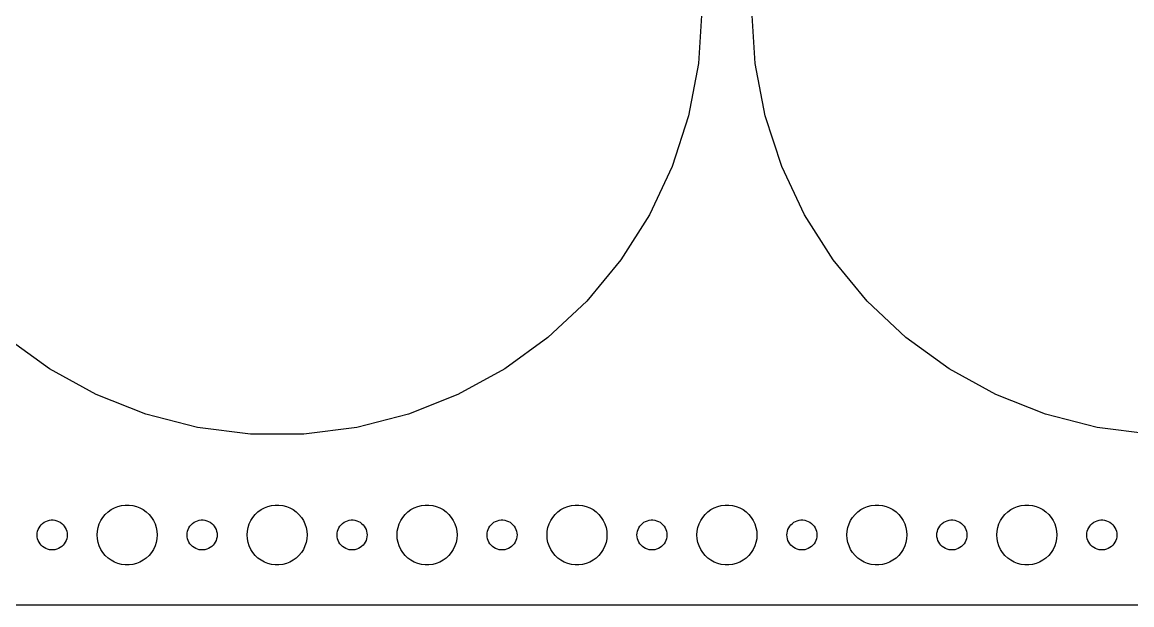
# Model space of a CAD drawing. Header units: metres. Extents: x -232 to 232, y -59 to 59.
# Drawn here: x -115.5 to -4.5, y -59.5 to -1.2 of the extents above; entities that cross this region are included whole.
import ezdxf

# ---------------------------------------------------------------- set-up
doc = ezdxf.new("R2010")
doc.units = ezdxf.units.M

msp = doc.modelspace()

# ---------------------------------------------------------------- linework, layer by layer
for p, q in [((-47.5, 0), (-47.8351, -5.32666)), ((-42.1649, -5.32666), (-42.5, 0)), ((-47.8351, -5.32666), (-48.8352, -10.5693)), ((-41.1648, -10.5693), (-42.1649, -5.32666)), ((-48.8352, -10.5693), (-50.4845, -15.6453)), ((-39.5155, -15.6453), (-41.1648, -10.5693)), ((-50.4845, -15.6453), (-52.757, -20.4745)), ((-37.243, -20.4745), (-39.5155, -15.6453)), ((-52.757, -20.4745), (-55.6168, -24.9809)), ((-34.3832, -24.9809), (-37.243, -20.4745)), ((-55.6168, -24.9809), (-59.0188, -29.0932)), ((-30.9812, -29.0932), (-34.3832, -24.9809)), ((-59.0188, -29.0932), (-62.9095, -32.7468)), ((-27.0905, -32.7468), (-30.9812, -29.0932)), ((-112.773, -35.8839), (-117.091, -32.7468)), ((-62.9095, -32.7468), (-67.2274, -35.8839)), ((-22.7726, -35.8839), (-27.0905, -32.7468)), ((-108.096, -38.4551), (-112.773, -35.8839)), ((-67.2274, -35.8839), (-71.9044, -38.4551)), ((-18.0956, -38.4551), (-22.7726, -35.8839)), ((-103.133, -40.4199), (-108.096, -38.4551)), ((-71.9044, -38.4551), (-76.8668, -40.4199)), ((-13.1332, -40.4199), (-18.0956, -38.4551)), ((-97.9637, -41.7472), (-103.133, -40.4199)), ((-76.8668, -40.4199), (-82.0363, -41.7472)), ((-7.9637, -41.7472), (-13.1332, -40.4199)), ((-92.6686, -42.4161), (-97.9637, -41.7472)), ((-82.0363, -41.7472), (-87.3314, -42.4161)), ((-2.66859, -42.4161), (-7.9637, -41.7472)), ((-87.3314, -42.4161), (-92.6686, -42.4161)), ((-106.607, -49.967), (-106.277, -49.7855)), ((-106.277, -49.7855), (-105.927, -49.6468)), ((-105.927, -49.6468), (-105.562, -49.5531)), ((-105.562, -49.5531), (-105.188, -49.5059)), ((-105.188, -49.5059), (-104.812, -49.5059)), ((-104.812, -49.5059), (-104.438, -49.5531)), ((-104.438, -49.5531), (-104.073, -49.6468)), ((-104.073, -49.6468), (-103.723, -49.7855)), ((-103.723, -49.7855), (-103.393, -49.967)), ((-91.6075, -49.967), (-91.2773, -49.7855)), ((-91.2773, -49.7855), (-90.927, -49.6468)), ((-90.927, -49.6468), (-90.5621, -49.5531)), ((-90.5621, -49.5531), (-90.1884, -49.5059)), ((-90.1884, -49.5059), (-89.8116, -49.5059)), ((-89.8116, -49.5059), (-89.4379, -49.5531)), ((-89.4379, -49.5531), (-89.073, -49.6468)), ((-89.073, -49.6468), (-88.7227, -49.7855)), ((-88.7227, -49.7855), (-88.3925, -49.967)), ((-76.6075, -49.967), (-76.2773, -49.7855)), ((-76.2773, -49.7855), (-75.927, -49.6468)), ((-75.927, -49.6468), (-75.5621, -49.5531)), ((-75.5621, -49.5531), (-75.1884, -49.5059)), ((-75.1884, -49.5059), (-74.8116, -49.5059)), ((-74.8116, -49.5059), (-74.4379, -49.5531)), ((-74.4379, -49.5531), (-74.073, -49.6468)), ((-74.073, -49.6468), (-73.7227, -49.7855)), ((-73.7227, -49.7855), (-73.3925, -49.967)), ((-61.6075, -49.967), (-61.2773, -49.7855)), ((-61.2773, -49.7855), (-60.927, -49.6468)), ((-60.927, -49.6468), (-60.5621, -49.5531)), ((-60.5621, -49.5531), (-60.1884, -49.5059)), ((-60.1884, -49.5059), (-59.8116, -49.5059)), ((-59.8116, -49.5059), (-59.4379, -49.5531)), ((-59.4379, -49.5531), (-59.0729, -49.6468)), ((-59.0729, -49.6468), (-58.7227, -49.7855)), ((-58.7227, -49.7855), (-58.3925, -49.967)), ((-46.6075, -49.967), (-46.2773, -49.7855)), ((-46.2773, -49.7855), (-45.927, -49.6468)), ((-45.927, -49.6468), (-45.5621, -49.5531)), ((-45.5621, -49.5531), (-45.1884, -49.5059)), ((-45.1884, -49.5059), (-44.8116, -49.5059)), ((-44.8116, -49.5059), (-44.4379, -49.5531)), ((-44.4379, -49.5531), (-44.0729, -49.6468)), ((-44.0729, -49.6468), (-43.7227, -49.7855)), ((-43.7227, -49.7855), (-43.3925, -49.967)), ((-31.6075, -49.967), (-31.2773, -49.7855)), ((-31.2773, -49.7855), (-30.927, -49.6468)), ((-30.927, -49.6468), (-30.5621, -49.5531)), ((-30.5621, -49.5531), (-30.1884, -49.5059)), ((-30.1884, -49.5059), (-29.8116, -49.5059)), ((-29.8116, -49.5059), (-29.4379, -49.5531)), ((-29.4379, -49.5531), (-29.0729, -49.6468)), ((-29.0729, -49.6468), (-28.7227, -49.7855)), ((-28.7227, -49.7855), (-28.3925, -49.967)), ((-16.6075, -49.967), (-16.2773, -49.7855)), ((-16.2773, -49.7855), (-15.927, -49.6468)), ((-15.927, -49.6468), (-15.5621, -49.5531)), ((-15.5621, -49.5531), (-15.1884, -49.5059)), ((-15.1884, -49.5059), (-14.8116, -49.5059)), ((-14.8116, -49.5059), (-14.4379, -49.5531)), ((-14.4379, -49.5531), (-14.0729, -49.6468)), ((-14.0729, -49.6468), (-13.7227, -49.7855)), ((-13.7227, -49.7855), (-13.3925, -49.967)), ((-112.964, -51.0734), (-112.781, -51.0266)), ((-112.781, -51.0266), (-112.594, -51.003)), ((-112.594, -51.003), (-112.406, -51.003)), ((-112.406, -51.003), (-112.219, -51.0266)), ((-112.219, -51.0266), (-112.036, -51.0734)), ((-107.789, -51.3956), (-107.629, -51.0547)), ((-107.629, -51.0547), (-107.427, -50.7366)), ((-107.427, -50.7366), (-107.187, -50.4464)), ((-107.187, -50.4464), (-106.912, -50.1885)), ((-106.912, -50.1885), (-106.607, -49.967)), ((-103.393, -49.967), (-103.088, -50.1885)), ((-103.088, -50.1885), (-102.813, -50.4464)), ((-102.813, -50.4464), (-102.573, -50.7366)), ((-102.573, -50.7366), (-102.371, -51.0547)), ((-102.371, -51.0547), (-102.211, -51.3956)), ((-97.9635, -51.0734), (-97.7811, -51.0266)), ((-97.7811, -51.0266), (-97.5942, -51.003)), ((-97.5942, -51.003), (-97.4058, -51.003)), ((-97.4058, -51.003), (-97.2189, -51.0266)), ((-97.2189, -51.0266), (-97.0365, -51.0734)), ((-92.7893, -51.3956), (-92.6289, -51.0547)), ((-92.6289, -51.0547), (-92.427, -50.7366)), ((-92.427, -50.7366), (-92.1869, -50.4464)), ((-92.1869, -50.4464), (-91.9123, -50.1885)), ((-91.9123, -50.1885), (-91.6075, -49.967)), ((-88.3925, -49.967), (-88.0877, -50.1885)), ((-88.0877, -50.1885), (-87.8131, -50.4464)), ((-87.8131, -50.4464), (-87.573, -50.7366)), ((-87.573, -50.7366), (-87.3711, -51.0547)), ((-87.3711, -51.0547), (-87.2107, -51.3956)), ((-82.9635, -51.0734), (-82.7811, -51.0266)), ((-82.7811, -51.0266), (-82.5942, -51.003)), ((-82.5942, -51.003), (-82.4058, -51.003)), ((-82.4058, -51.003), (-82.2189, -51.0266)), ((-82.2189, -51.0266), (-82.0365, -51.0734)), ((-77.7893, -51.3956), (-77.6289, -51.0547)), ((-77.6289, -51.0547), (-77.427, -50.7366)), ((-77.427, -50.7366), (-77.1869, -50.4464)), ((-77.1869, -50.4464), (-76.9123, -50.1885)), ((-76.9123, -50.1885), (-76.6075, -49.967)), ((-73.3925, -49.967), (-73.0877, -50.1885)), ((-73.0877, -50.1885), (-72.8131, -50.4464)), ((-72.8131, -50.4464), (-72.573, -50.7366)), ((-72.573, -50.7366), (-72.3711, -51.0547)), ((-72.3711, -51.0547), (-72.2107, -51.3956)), ((-67.9635, -51.0734), (-67.7811, -51.0266)), ((-67.7811, -51.0266), (-67.5942, -51.003)), ((-67.5942, -51.003), (-67.4058, -51.003)), ((-67.4058, -51.003), (-67.2189, -51.0266)), ((-67.2189, -51.0266), (-67.0365, -51.0734)), ((-62.7893, -51.3956), (-62.6289, -51.0547)), ((-62.6289, -51.0547), (-62.427, -50.7366)), ((-62.427, -50.7366), (-62.1869, -50.4464)), ((-62.1869, -50.4464), (-61.9123, -50.1885)), ((-61.9123, -50.1885), (-61.6075, -49.967)), ((-58.3925, -49.967), (-58.0877, -50.1885)), ((-58.0877, -50.1885), (-57.8131, -50.4464)), ((-57.8131, -50.4464), (-57.5729, -50.7366)), ((-57.5729, -50.7366), (-57.3711, -51.0547)), ((-57.3711, -51.0547), (-57.2107, -51.3956)), ((-52.9635, -51.0734), (-52.7811, -51.0266)), ((-52.7811, -51.0266), (-52.5942, -51.003)), ((-52.5942, -51.003), (-52.4058, -51.003)), ((-52.4058, -51.003), (-52.2189, -51.0266)), ((-52.2189, -51.0266), (-52.0365, -51.0734)), ((-47.7893, -51.3956), (-47.6289, -51.0547)), ((-47.6289, -51.0547), (-47.427, -50.7366)), ((-47.427, -50.7366), (-47.1869, -50.4464)), ((-47.1869, -50.4464), (-46.9123, -50.1885)), ((-46.9123, -50.1885), (-46.6075, -49.967)), ((-43.3925, -49.967), (-43.0877, -50.1885)), ((-43.0877, -50.1885), (-42.8131, -50.4464)), ((-42.8131, -50.4464), (-42.5729, -50.7366)), ((-42.5729, -50.7366), (-42.3711, -51.0547)), ((-42.3711, -51.0547), (-42.2107, -51.3956)), ((-37.9635, -51.0734), (-37.7811, -51.0266)), ((-37.7811, -51.0266), (-37.5942, -51.003)), ((-37.5942, -51.003), (-37.4058, -51.003)), ((-37.4058, -51.003), (-37.2189, -51.0266)), ((-37.2189, -51.0266), (-37.0365, -51.0734)), ((-32.7893, -51.3956), (-32.6289, -51.0547)), ((-32.6289, -51.0547), (-32.427, -50.7366)), ((-32.427, -50.7366), (-32.1869, -50.4464)), ((-32.1869, -50.4464), (-31.9123, -50.1885)), ((-31.9123, -50.1885), (-31.6075, -49.967)), ((-28.3925, -49.967), (-28.0877, -50.1885)), ((-28.0877, -50.1885), (-27.8131, -50.4464)), ((-27.8131, -50.4464), (-27.5729, -50.7366)), ((-27.5729, -50.7366), (-27.3711, -51.0547)), ((-27.3711, -51.0547), (-27.2107, -51.3956)), ((-22.9635, -51.0734), (-22.7811, -51.0266)), ((-22.7811, -51.0266), (-22.5942, -51.003)), ((-22.5942, -51.003), (-22.4058, -51.003)), ((-22.4058, -51.003), (-22.2189, -51.0266)), ((-22.2189, -51.0266), (-22.0365, -51.0734)), ((-17.7893, -51.3956), (-17.6289, -51.0547)), ((-17.6289, -51.0547), (-17.427, -50.7366)), ((-17.427, -50.7366), (-17.1869, -50.4464)), ((-17.1869, -50.4464), (-16.9123, -50.1885)), ((-16.9123, -50.1885), (-16.6075, -49.967)), ((-13.3925, -49.967), (-13.0877, -50.1885)), ((-13.0877, -50.1885), (-12.8131, -50.4464)), ((-12.8131, -50.4464), (-12.5729, -50.7366)), ((-12.5729, -50.7366), (-12.3711, -51.0547)), ((-12.3711, -51.0547), (-12.2107, -51.3956)), ((-7.96352, -51.0734), (-7.78107, -51.0266)), ((-7.78107, -51.0266), (-7.59418, -51.003)), ((-7.59418, -51.003), (-7.40581, -51.003)), ((-7.40581, -51.003), (-7.21892, -51.0266)), ((-7.21892, -51.0266), (-7.03647, -51.0734)), ((-113.988, -52.312), (-113.953, -52.127)), ((-113.953, -52.127), (-113.895, -51.9478)), ((-113.895, -51.9478), (-113.814, -51.7774)), ((-113.814, -51.7774), (-113.714, -51.6183)), ((-113.714, -51.6183), (-113.593, -51.4732)), ((-113.593, -51.4732), (-113.456, -51.3442)), ((-113.456, -51.3442), (-113.304, -51.2335)), ((-113.304, -51.2335), (-113.139, -51.1428)), ((-113.139, -51.1428), (-112.964, -51.0734)), ((-112.036, -51.0734), (-111.861, -51.1428)), ((-111.861, -51.1428), (-111.696, -51.2335)), ((-111.696, -51.2335), (-111.544, -51.3442)), ((-111.544, -51.3442), (-111.407, -51.4732)), ((-111.407, -51.4732), (-111.286, -51.6183)), ((-111.286, -51.6183), (-111.186, -51.7774)), ((-111.186, -51.7774), (-111.105, -51.9478)), ((-111.105, -51.9478), (-111.047, -52.127)), ((-111.047, -52.127), (-111.012, -52.312)), ((-108, -52.5), (-107.976, -52.124)), ((-107.976, -52.124), (-107.906, -51.7539)), ((-107.906, -51.7539), (-107.789, -51.3956)), ((-102.211, -51.3956), (-102.094, -51.7539)), ((-102.094, -51.7539), (-102.024, -52.124)), ((-102.024, -52.124), (-102, -52.5)), ((-98.9882, -52.312), (-98.9529, -52.127)), ((-98.9529, -52.127), (-98.8947, -51.9478)), ((-98.8947, -51.9478), (-98.8145, -51.7774)), ((-98.8145, -51.7774), (-98.7135, -51.6183)), ((-98.7135, -51.6183), (-98.5934, -51.4732)), ((-98.5934, -51.4732), (-98.4561, -51.3442)), ((-98.4561, -51.3442), (-98.3037, -51.2335)), ((-98.3037, -51.2335), (-98.1387, -51.1428)), ((-98.1387, -51.1428), (-97.9635, -51.0734)), ((-97.0365, -51.0734), (-96.8613, -51.1428)), ((-96.8613, -51.1428), (-96.6963, -51.2335)), ((-96.6963, -51.2335), (-96.5439, -51.3442)), ((-96.5439, -51.3442), (-96.4065, -51.4732)), ((-96.4065, -51.4732), (-96.2865, -51.6183)), ((-96.2865, -51.6183), (-96.1855, -51.7774)), ((-96.1855, -51.7774), (-96.1053, -51.9478)), ((-96.1053, -51.9478), (-96.0471, -52.127)), ((-96.0471, -52.127), (-96.0118, -52.312)), ((-93, -52.5), (-92.9763, -52.124)), ((-92.9763, -52.124), (-92.9057, -51.7539)), ((-92.9057, -51.7539), (-92.7893, -51.3956)), ((-87.2107, -51.3956), (-87.0943, -51.7539)), ((-87.0943, -51.7539), (-87.0237, -52.124)), ((-87.0237, -52.124), (-87, -52.5)), ((-83.9882, -52.312), (-83.9529, -52.127)), ((-83.9529, -52.127), (-83.8947, -51.9478)), ((-83.8947, -51.9478), (-83.8145, -51.7774)), ((-83.8145, -51.7774), (-83.7135, -51.6183)), ((-83.7135, -51.6183), (-83.5934, -51.4732)), ((-83.5934, -51.4732), (-83.4561, -51.3442)), ((-83.4561, -51.3442), (-83.3037, -51.2335)), ((-83.3037, -51.2335), (-83.1387, -51.1428)), ((-83.1387, -51.1428), (-82.9635, -51.0734)), ((-82.0365, -51.0734), (-81.8613, -51.1428)), ((-81.8613, -51.1428), (-81.6963, -51.2335)), ((-81.6963, -51.2335), (-81.5439, -51.3442)), ((-81.5439, -51.3442), (-81.4065, -51.4732)), ((-81.4065, -51.4732), (-81.2865, -51.6183)), ((-81.2865, -51.6183), (-81.1855, -51.7774)), ((-81.1855, -51.7774), (-81.1053, -51.9478)), ((-81.1053, -51.9478), (-81.0471, -52.127)), ((-81.0471, -52.127), (-81.0118, -52.312)), ((-78, -52.5), (-77.9763, -52.124)), ((-77.9763, -52.124), (-77.9057, -51.7539)), ((-77.9057, -51.7539), (-77.7893, -51.3956)), ((-72.2107, -51.3956), (-72.0943, -51.7539)), ((-72.0943, -51.7539), (-72.0237, -52.124)), ((-72.0237, -52.124), (-72, -52.5)), ((-68.9882, -52.312), (-68.9529, -52.127)), ((-68.9529, -52.127), (-68.8947, -51.9478)), ((-68.8947, -51.9478), (-68.8145, -51.7774)), ((-68.8145, -51.7774), (-68.7135, -51.6183)), ((-68.7135, -51.6183), (-68.5934, -51.4732)), ((-68.5934, -51.4732), (-68.4561, -51.3442)), ((-68.4561, -51.3442), (-68.3037, -51.2335)), ((-68.3037, -51.2335), (-68.1387, -51.1428)), ((-68.1387, -51.1428), (-67.9635, -51.0734)), ((-67.0365, -51.0734), (-66.8613, -51.1428)), ((-66.8613, -51.1428), (-66.6963, -51.2335)), ((-66.6963, -51.2335), (-66.5439, -51.3442)), ((-66.5439, -51.3442), (-66.4065, -51.4732)), ((-66.4065, -51.4732), (-66.2865, -51.6183)), ((-66.2865, -51.6183), (-66.1855, -51.7774)), ((-66.1855, -51.7774), (-66.1053, -51.9478)), ((-66.1053, -51.9478), (-66.0471, -52.127)), ((-66.0471, -52.127), (-66.0118, -52.312)), ((-63, -52.5), (-62.9763, -52.124)), ((-62.9763, -52.124), (-62.9057, -51.7539)), ((-62.9057, -51.7539), (-62.7893, -51.3956)), ((-57.2107, -51.3956), (-57.0942, -51.7539)), ((-57.0942, -51.7539), (-57.0237, -52.124)), ((-57.0237, -52.124), (-57, -52.5)), ((-53.9882, -52.312), (-53.9529, -52.127)), ((-53.9529, -52.127), (-53.8947, -51.9478)), ((-53.8947, -51.9478), (-53.8145, -51.7774)), ((-53.8145, -51.7774), (-53.7135, -51.6183)), ((-53.7135, -51.6183), (-53.5934, -51.4732)), ((-53.5934, -51.4732), (-53.4561, -51.3442)), ((-53.4561, -51.3442), (-53.3037, -51.2335)), ((-53.3037, -51.2335), (-53.1387, -51.1428)), ((-53.1387, -51.1428), (-52.9635, -51.0734)), ((-52.0365, -51.0734), (-51.8613, -51.1428)), ((-51.8613, -51.1428), (-51.6963, -51.2335)), ((-51.6963, -51.2335), (-51.5439, -51.3442)), ((-51.5439, -51.3442), (-51.4065, -51.4732)), ((-51.4065, -51.4732), (-51.2865, -51.6183)), ((-51.2865, -51.6183), (-51.1855, -51.7774)), ((-51.1855, -51.7774), (-51.1053, -51.9478)), ((-51.1053, -51.9478), (-51.0471, -52.127)), ((-51.0471, -52.127), (-51.0118, -52.312)), ((-48, -52.5), (-47.9763, -52.124)), ((-47.9763, -52.124), (-47.9057, -51.7539)), ((-47.9057, -51.7539), (-47.7893, -51.3956)), ((-42.2107, -51.3956), (-42.0942, -51.7539)), ((-42.0942, -51.7539), (-42.0237, -52.124)), ((-42.0237, -52.124), (-42, -52.5)), ((-38.9882, -52.312), (-38.9529, -52.127)), ((-38.9529, -52.127), (-38.8947, -51.9478)), ((-38.8947, -51.9478), (-38.8145, -51.7774)), ((-38.8145, -51.7774), (-38.7135, -51.6183)), ((-38.7135, -51.6183), (-38.5934, -51.4732)), ((-38.5934, -51.4732), (-38.4561, -51.3442)), ((-38.4561, -51.3442), (-38.3037, -51.2335)), ((-38.3037, -51.2335), (-38.1387, -51.1428)), ((-38.1387, -51.1428), (-37.9635, -51.0734)), ((-37.0365, -51.0734), (-36.8613, -51.1428)), ((-36.8613, -51.1428), (-36.6963, -51.2335)), ((-36.6963, -51.2335), (-36.5439, -51.3442)), ((-36.5439, -51.3442), (-36.4065, -51.4732)), ((-36.4065, -51.4732), (-36.2865, -51.6183)), ((-36.2865, -51.6183), (-36.1855, -51.7774)), ((-36.1855, -51.7774), (-36.1053, -51.9478)), ((-36.1053, -51.9478), (-36.0471, -52.127)), ((-36.0471, -52.127), (-36.0118, -52.312)), ((-33, -52.5), (-32.9763, -52.124)), ((-32.9763, -52.124), (-32.9057, -51.7539)), ((-32.9057, -51.7539), (-32.7893, -51.3956)), ((-27.2107, -51.3956), (-27.0942, -51.7539)), ((-27.0942, -51.7539), (-27.0237, -52.124)), ((-27.0237, -52.124), (-27, -52.5)), ((-23.9882, -52.312), (-23.9529, -52.127)), ((-23.9529, -52.127), (-23.8947, -51.9478)), ((-23.8947, -51.9478), (-23.8145, -51.7774)), ((-23.8145, -51.7774), (-23.7135, -51.6183)), ((-23.7135, -51.6183), (-23.5934, -51.4732)), ((-23.5934, -51.4732), (-23.4561, -51.3442)), ((-23.4561, -51.3442), (-23.3037, -51.2335)), ((-23.3037, -51.2335), (-23.1387, -51.1428)), ((-23.1387, -51.1428), (-22.9635, -51.0734)), ((-22.0365, -51.0734), (-21.8613, -51.1428)), ((-21.8613, -51.1428), (-21.6963, -51.2335)), ((-21.6963, -51.2335), (-21.5439, -51.3442)), ((-21.5439, -51.3442), (-21.4065, -51.4732)), ((-21.4065, -51.4732), (-21.2865, -51.6183)), ((-21.2865, -51.6183), (-21.1855, -51.7774)), ((-21.1855, -51.7774), (-21.1053, -51.9478)), ((-21.1053, -51.9478), (-21.0471, -52.127)), ((-21.0471, -52.127), (-21.0118, -52.312)), ((-18, -52.5), (-17.9763, -52.124)), ((-17.9763, -52.124), (-17.9057, -51.7539)), ((-17.9057, -51.7539), (-17.7893, -51.3956)), ((-12.2107, -51.3956), (-12.0942, -51.7539)), ((-12.0942, -51.7539), (-12.0237, -52.124)), ((-12.0237, -52.124), (-12, -52.5)), ((-8.98816, -52.312), (-8.95287, -52.127)), ((-8.95287, -52.127), (-8.89465, -51.9478)), ((-8.89465, -51.9478), (-8.81445, -51.7774)), ((-8.81445, -51.7774), (-8.71352, -51.6183)), ((-8.71352, -51.6183), (-8.59344, -51.4732)), ((-8.59344, -51.4732), (-8.45613, -51.3442)), ((-8.45613, -51.3442), (-8.30373, -51.2335)), ((-8.30373, -51.2335), (-8.13866, -51.1428)), ((-8.13866, -51.1428), (-7.96352, -51.0734)), ((-7.03647, -51.0734), (-6.86133, -51.1428)), ((-6.86133, -51.1428), (-6.69626, -51.2335)), ((-6.69626, -51.2335), (-6.54385, -51.3442)), ((-6.54385, -51.3442), (-6.40654, -51.4732)), ((-6.40654, -51.4732), (-6.28647, -51.6183)), ((-6.28647, -51.6183), (-6.18553, -51.7774)), ((-6.18553, -51.7774), (-6.10533, -51.9478)), ((-6.10533, -51.9478), (-6.04712, -52.127)), ((-6.04712, -52.127), (-6.01183, -52.312)), ((-114, -52.5), (-113.988, -52.312)), ((-113.988, -52.688), (-114, -52.5)), ((-113.953, -52.873), (-113.988, -52.688)), ((-113.895, -53.0522), (-113.953, -52.873)), ((-113.814, -53.2226), (-113.895, -53.0522)), ((-113.714, -53.3817), (-113.814, -53.2226)), ((-111.186, -53.2226), (-111.286, -53.3817)), ((-111.105, -53.0522), (-111.186, -53.2226)), ((-111.047, -52.873), (-111.105, -53.0522)), ((-111.012, -52.688), (-111.047, -52.873)), ((-111.012, -52.312), (-111, -52.5)), ((-111, -52.5), (-111.012, -52.688)), ((-107.976, -52.876), (-108, -52.5)), ((-107.906, -53.2461), (-107.976, -52.876)), ((-107.789, -53.6044), (-107.906, -53.2461)), ((-102.094, -53.2461), (-102.211, -53.6044)), ((-102.024, -52.876), (-102.094, -53.2461)), ((-102, -52.5), (-102.024, -52.876)), ((-99, -52.5), (-98.9882, -52.312)), ((-98.9882, -52.688), (-99, -52.5)), ((-98.9529, -52.873), (-98.9882, -52.688)), ((-98.8947, -53.0522), (-98.9529, -52.873)), ((-98.8145, -53.2226), (-98.8947, -53.0522)), ((-98.7135, -53.3817), (-98.8145, -53.2226)), ((-96.1855, -53.2226), (-96.2865, -53.3817)), ((-96.1053, -53.0522), (-96.1855, -53.2226)), ((-96.0471, -52.873), (-96.1053, -53.0522)), ((-96.0118, -52.688), (-96.0471, -52.873)), ((-96.0118, -52.312), (-96, -52.5)), ((-96, -52.5), (-96.0118, -52.688)), ((-92.9763, -52.876), (-93, -52.5)), ((-92.9057, -53.2461), (-92.9763, -52.876)), ((-92.7893, -53.6044), (-92.9057, -53.2461)), ((-87.0943, -53.2461), (-87.2107, -53.6044)), ((-87.0237, -52.876), (-87.0943, -53.2461)), ((-87, -52.5), (-87.0237, -52.876)), ((-84, -52.5), (-83.9882, -52.312)), ((-83.9882, -52.688), (-84, -52.5)), ((-83.9529, -52.873), (-83.9882, -52.688)), ((-83.8947, -53.0522), (-83.9529, -52.873)), ((-83.8145, -53.2226), (-83.8947, -53.0522)), ((-83.7135, -53.3817), (-83.8145, -53.2226)), ((-81.1855, -53.2226), (-81.2865, -53.3817)), ((-81.1053, -53.0522), (-81.1855, -53.2226)), ((-81.0471, -52.873), (-81.1053, -53.0522)), ((-81.0118, -52.688), (-81.0471, -52.873)), ((-81.0118, -52.312), (-81, -52.5)), ((-81, -52.5), (-81.0118, -52.688)), ((-77.9763, -52.876), (-78, -52.5)), ((-77.9057, -53.2461), (-77.9763, -52.876)), ((-77.7893, -53.6044), (-77.9057, -53.2461)), ((-72.0943, -53.2461), (-72.2107, -53.6044)), ((-72.0237, -52.876), (-72.0943, -53.2461)), ((-72, -52.5), (-72.0237, -52.876)), ((-69, -52.5), (-68.9882, -52.312)), ((-68.9882, -52.688), (-69, -52.5)), ((-68.9529, -52.873), (-68.9882, -52.688)), ((-68.8947, -53.0522), (-68.9529, -52.873)), ((-68.8145, -53.2226), (-68.8947, -53.0522)), ((-68.7135, -53.3817), (-68.8145, -53.2226)), ((-66.1855, -53.2226), (-66.2865, -53.3817)), ((-66.1053, -53.0522), (-66.1855, -53.2226)), ((-66.0471, -52.873), (-66.1053, -53.0522)), ((-66.0118, -52.688), (-66.0471, -52.873)), ((-66.0118, -52.312), (-66, -52.5)), ((-66, -52.5), (-66.0118, -52.688)), ((-62.9763, -52.876), (-63, -52.5)), ((-62.9057, -53.2461), (-62.9763, -52.876)), ((-62.7893, -53.6044), (-62.9057, -53.2461)), ((-57.0942, -53.2461), (-57.2107, -53.6044)), ((-57.0237, -52.876), (-57.0942, -53.2461)), ((-57, -52.5), (-57.0237, -52.876)), ((-54, -52.5), (-53.9882, -52.312)), ((-53.9882, -52.688), (-54, -52.5)), ((-53.9529, -52.873), (-53.9882, -52.688)), ((-53.8947, -53.0522), (-53.9529, -52.873)), ((-53.8145, -53.2226), (-53.8947, -53.0522)), ((-53.7135, -53.3817), (-53.8145, -53.2226)), ((-51.1855, -53.2226), (-51.2865, -53.3817)), ((-51.1053, -53.0522), (-51.1855, -53.2226)), ((-51.0471, -52.873), (-51.1053, -53.0522)), ((-51.0118, -52.688), (-51.0471, -52.873)), ((-51.0118, -52.312), (-51, -52.5)), ((-51, -52.5), (-51.0118, -52.688)), ((-47.9763, -52.876), (-48, -52.5)), ((-47.9057, -53.2461), (-47.9763, -52.876)), ((-47.7893, -53.6044), (-47.9057, -53.2461)), ((-42.0942, -53.2461), (-42.2107, -53.6044)), ((-42.0237, -52.876), (-42.0942, -53.2461)), ((-42, -52.5), (-42.0237, -52.876)), ((-39, -52.5), (-38.9882, -52.312)), ((-38.9882, -52.688), (-39, -52.5)), ((-38.9529, -52.873), (-38.9882, -52.688)), ((-38.8947, -53.0522), (-38.9529, -52.873)), ((-38.8145, -53.2226), (-38.8947, -53.0522)), ((-38.7135, -53.3817), (-38.8145, -53.2226)), ((-36.1855, -53.2226), (-36.2865, -53.3817)), ((-36.1053, -53.0522), (-36.1855, -53.2226)), ((-36.0471, -52.873), (-36.1053, -53.0522)), ((-36.0118, -52.688), (-36.0471, -52.873)), ((-36.0118, -52.312), (-36, -52.5)), ((-36, -52.5), (-36.0118, -52.688)), ((-32.9763, -52.876), (-33, -52.5)), ((-32.9057, -53.2461), (-32.9763, -52.876)), ((-32.7893, -53.6044), (-32.9057, -53.2461)), ((-27.0942, -53.2461), (-27.2107, -53.6044)), ((-27.0237, -52.876), (-27.0942, -53.2461)), ((-27, -52.5), (-27.0237, -52.876)), ((-24, -52.5), (-23.9882, -52.312)), ((-23.9882, -52.688), (-24, -52.5)), ((-23.9529, -52.873), (-23.9882, -52.688)), ((-23.8947, -53.0522), (-23.9529, -52.873)), ((-23.8145, -53.2226), (-23.8947, -53.0522)), ((-23.7135, -53.3817), (-23.8145, -53.2226)), ((-21.1855, -53.2226), (-21.2865, -53.3817)), ((-21.1053, -53.0522), (-21.1855, -53.2226)), ((-21.0471, -52.873), (-21.1053, -53.0522)), ((-21.0118, -52.688), (-21.0471, -52.873)), ((-21.0118, -52.312), (-21, -52.5)), ((-21, -52.5), (-21.0118, -52.688)), ((-17.9763, -52.876), (-18, -52.5)), ((-17.9057, -53.2461), (-17.9763, -52.876)), ((-17.7893, -53.6044), (-17.9057, -53.2461)), ((-12.0942, -53.2461), (-12.2107, -53.6044)), ((-12.0237, -52.876), (-12.0942, -53.2461)), ((-12, -52.5), (-12.0237, -52.876)), ((-9, -52.5), (-8.98816, -52.312)), ((-8.98816, -52.688), (-9, -52.5)), ((-8.95287, -52.873), (-8.98816, -52.688)), ((-8.89465, -53.0522), (-8.95287, -52.873)), ((-8.81445, -53.2226), (-8.89465, -53.0522)), ((-8.71352, -53.3817), (-8.81445, -53.2226)), ((-6.18553, -53.2226), (-6.28647, -53.3817)), ((-6.10533, -53.0522), (-6.18553, -53.2226)), ((-6.04712, -52.873), (-6.10533, -53.0522)), ((-6.01183, -52.688), (-6.04712, -52.873)), ((-6.01183, -52.312), (-6, -52.5)), ((-6, -52.5), (-6.01183, -52.688)), ((-113.593, -53.5268), (-113.714, -53.3817)), ((-113.456, -53.6558), (-113.593, -53.5268)), ((-113.304, -53.7665), (-113.456, -53.6558)), ((-113.139, -53.8572), (-113.304, -53.7665)), ((-112.964, -53.9266), (-113.139, -53.8572)), ((-112.781, -53.9734), (-112.964, -53.9266)), ((-112.594, -53.997), (-112.781, -53.9734)), ((-112.406, -53.997), (-112.594, -53.997)), ((-112.219, -53.9734), (-112.406, -53.997)), ((-112.036, -53.9266), (-112.219, -53.9734)), ((-111.861, -53.8572), (-112.036, -53.9266)), ((-111.696, -53.7665), (-111.861, -53.8572)), ((-111.544, -53.6558), (-111.696, -53.7665)), ((-111.407, -53.5268), (-111.544, -53.6558)), ((-111.286, -53.3817), (-111.407, -53.5268)), ((-107.629, -53.9453), (-107.789, -53.6044)), ((-107.427, -54.2634), (-107.629, -53.9453)), ((-107.187, -54.5536), (-107.427, -54.2634)), ((-102.573, -54.2634), (-102.813, -54.5536)), ((-102.371, -53.9453), (-102.573, -54.2634)), ((-102.211, -53.6044), (-102.371, -53.9453)), ((-98.5934, -53.5268), (-98.7135, -53.3817)), ((-98.4561, -53.6558), (-98.5934, -53.5268)), ((-98.3037, -53.7665), (-98.4561, -53.6558)), ((-98.1387, -53.8572), (-98.3037, -53.7665)), ((-97.9635, -53.9266), (-98.1387, -53.8572)), ((-97.7811, -53.9734), (-97.9635, -53.9266)), ((-97.5942, -53.997), (-97.7811, -53.9734)), ((-97.4058, -53.997), (-97.5942, -53.997)), ((-97.2189, -53.9734), (-97.4058, -53.997)), ((-97.0365, -53.9266), (-97.2189, -53.9734)), ((-96.8613, -53.8572), (-97.0365, -53.9266)), ((-96.6963, -53.7665), (-96.8613, -53.8572)), ((-96.5439, -53.6558), (-96.6963, -53.7665)), ((-96.4065, -53.5268), (-96.5439, -53.6558)), ((-96.2865, -53.3817), (-96.4065, -53.5268)), ((-92.6289, -53.9453), (-92.7893, -53.6044)), ((-92.427, -54.2634), (-92.6289, -53.9453)), ((-92.1869, -54.5536), (-92.427, -54.2634)), ((-87.573, -54.2634), (-87.8131, -54.5536)), ((-87.3711, -53.9453), (-87.573, -54.2634)), ((-87.2107, -53.6044), (-87.3711, -53.9453)), ((-83.5934, -53.5268), (-83.7135, -53.3817)), ((-83.4561, -53.6558), (-83.5934, -53.5268)), ((-83.3037, -53.7665), (-83.4561, -53.6558)), ((-83.1387, -53.8572), (-83.3037, -53.7665)), ((-82.9635, -53.9266), (-83.1387, -53.8572)), ((-82.7811, -53.9734), (-82.9635, -53.9266)), ((-82.5942, -53.997), (-82.7811, -53.9734)), ((-82.4058, -53.997), (-82.5942, -53.997)), ((-82.2189, -53.9734), (-82.4058, -53.997)), ((-82.0365, -53.9266), (-82.2189, -53.9734)), ((-81.8613, -53.8572), (-82.0365, -53.9266)), ((-81.6963, -53.7665), (-81.8613, -53.8572)), ((-81.5439, -53.6558), (-81.6963, -53.7665)), ((-81.4065, -53.5268), (-81.5439, -53.6558)), ((-81.2865, -53.3817), (-81.4065, -53.5268)), ((-77.6289, -53.9453), (-77.7893, -53.6044)), ((-77.427, -54.2634), (-77.6289, -53.9453)), ((-77.1869, -54.5536), (-77.427, -54.2634)), ((-72.573, -54.2634), (-72.8131, -54.5536)), ((-72.3711, -53.9453), (-72.573, -54.2634)), ((-72.2107, -53.6044), (-72.3711, -53.9453)), ((-68.5934, -53.5268), (-68.7135, -53.3817)), ((-68.4561, -53.6558), (-68.5934, -53.5268)), ((-68.3037, -53.7665), (-68.4561, -53.6558)), ((-68.1387, -53.8572), (-68.3037, -53.7665)), ((-67.9635, -53.9266), (-68.1387, -53.8572)), ((-67.7811, -53.9734), (-67.9635, -53.9266)), ((-67.5942, -53.997), (-67.7811, -53.9734)), ((-67.4058, -53.997), (-67.5942, -53.997)), ((-67.2189, -53.9734), (-67.4058, -53.997)), ((-67.0365, -53.9266), (-67.2189, -53.9734)), ((-66.8613, -53.8572), (-67.0365, -53.9266)), ((-66.6963, -53.7665), (-66.8613, -53.8572)), ((-66.5439, -53.6558), (-66.6963, -53.7665)), ((-66.4065, -53.5268), (-66.5439, -53.6558)), ((-66.2865, -53.3817), (-66.4065, -53.5268)), ((-62.6289, -53.9453), (-62.7893, -53.6044)), ((-62.427, -54.2634), (-62.6289, -53.9453)), ((-62.1869, -54.5536), (-62.427, -54.2634)), ((-57.5729, -54.2634), (-57.8131, -54.5536)), ((-57.3711, -53.9453), (-57.5729, -54.2634)), ((-57.2107, -53.6044), (-57.3711, -53.9453)), ((-53.5934, -53.5268), (-53.7135, -53.3817)), ((-53.4561, -53.6558), (-53.5934, -53.5268)), ((-53.3037, -53.7665), (-53.4561, -53.6558)), ((-53.1387, -53.8572), (-53.3037, -53.7665)), ((-52.9635, -53.9266), (-53.1387, -53.8572)), ((-52.7811, -53.9734), (-52.9635, -53.9266)), ((-52.5942, -53.997), (-52.7811, -53.9734)), ((-52.4058, -53.997), (-52.5942, -53.997)), ((-52.2189, -53.9734), (-52.4058, -53.997)), ((-52.0365, -53.9266), (-52.2189, -53.9734)), ((-51.8613, -53.8572), (-52.0365, -53.9266)), ((-51.6963, -53.7665), (-51.8613, -53.8572)), ((-51.5439, -53.6558), (-51.6963, -53.7665)), ((-51.4065, -53.5268), (-51.5439, -53.6558)), ((-51.2865, -53.3817), (-51.4065, -53.5268)), ((-47.6289, -53.9453), (-47.7893, -53.6044)), ((-47.427, -54.2634), (-47.6289, -53.9453)), ((-47.1869, -54.5536), (-47.427, -54.2634)), ((-42.5729, -54.2634), (-42.8131, -54.5536)), ((-42.3711, -53.9453), (-42.5729, -54.2634)), ((-42.2107, -53.6044), (-42.3711, -53.9453)), ((-38.5934, -53.5268), (-38.7135, -53.3817)), ((-38.4561, -53.6558), (-38.5934, -53.5268)), ((-38.3037, -53.7665), (-38.4561, -53.6558)), ((-38.1387, -53.8572), (-38.3037, -53.7665)), ((-37.9635, -53.9266), (-38.1387, -53.8572)), ((-37.7811, -53.9734), (-37.9635, -53.9266)), ((-37.5942, -53.997), (-37.7811, -53.9734)), ((-37.4058, -53.997), (-37.5942, -53.997)), ((-37.2189, -53.9734), (-37.4058, -53.997)), ((-37.0365, -53.9266), (-37.2189, -53.9734)), ((-36.8613, -53.8572), (-37.0365, -53.9266)), ((-36.6963, -53.7665), (-36.8613, -53.8572)), ((-36.5439, -53.6558), (-36.6963, -53.7665)), ((-36.4065, -53.5268), (-36.5439, -53.6558)), ((-36.2865, -53.3817), (-36.4065, -53.5268)), ((-32.6289, -53.9453), (-32.7893, -53.6044)), ((-32.427, -54.2634), (-32.6289, -53.9453)), ((-32.1869, -54.5536), (-32.427, -54.2634)), ((-27.5729, -54.2634), (-27.8131, -54.5536)), ((-27.3711, -53.9453), (-27.5729, -54.2634)), ((-27.2107, -53.6044), (-27.3711, -53.9453)), ((-23.5934, -53.5268), (-23.7135, -53.3817)), ((-23.4561, -53.6558), (-23.5934, -53.5268)), ((-23.3037, -53.7665), (-23.4561, -53.6558)), ((-23.1387, -53.8572), (-23.3037, -53.7665)), ((-22.9635, -53.9266), (-23.1387, -53.8572)), ((-22.7811, -53.9734), (-22.9635, -53.9266)), ((-22.5942, -53.997), (-22.7811, -53.9734)), ((-22.4058, -53.997), (-22.5942, -53.997)), ((-22.2189, -53.9734), (-22.4058, -53.997)), ((-22.0365, -53.9266), (-22.2189, -53.9734)), ((-21.8613, -53.8572), (-22.0365, -53.9266)), ((-21.6963, -53.7665), (-21.8613, -53.8572)), ((-21.5439, -53.6558), (-21.6963, -53.7665)), ((-21.4065, -53.5268), (-21.5439, -53.6558)), ((-21.2865, -53.3817), (-21.4065, -53.5268)), ((-17.6289, -53.9453), (-17.7893, -53.6044)), ((-17.427, -54.2634), (-17.6289, -53.9453)), ((-17.1869, -54.5536), (-17.427, -54.2634)), ((-12.5729, -54.2634), (-12.8131, -54.5536)), ((-12.3711, -53.9453), (-12.5729, -54.2634)), ((-12.2107, -53.6044), (-12.3711, -53.9453)), ((-8.59344, -53.5268), (-8.71352, -53.3817)), ((-8.45613, -53.6558), (-8.59344, -53.5268)), ((-8.30373, -53.7665), (-8.45613, -53.6558)), ((-8.13866, -53.8572), (-8.30373, -53.7665)), ((-7.96352, -53.9266), (-8.13866, -53.8572)), ((-7.78107, -53.9734), (-7.96352, -53.9266)), ((-7.59418, -53.997), (-7.78107, -53.9734)), ((-7.40581, -53.997), (-7.59418, -53.997)), ((-7.21892, -53.9734), (-7.40581, -53.997)), ((-7.03647, -53.9266), (-7.21892, -53.9734)), ((-6.86133, -53.8572), (-7.03647, -53.9266)), ((-6.69626, -53.7665), (-6.86133, -53.8572)), ((-6.54385, -53.6558), (-6.69626, -53.7665)), ((-6.40654, -53.5268), (-6.54385, -53.6558)), ((-6.28647, -53.3817), (-6.40654, -53.5268)), ((-106.912, -54.8115), (-107.187, -54.5536)), ((-106.607, -55.033), (-106.912, -54.8115)), ((-106.277, -55.2145), (-106.607, -55.033)), ((-105.927, -55.3532), (-106.277, -55.2145)), ((-105.562, -55.4469), (-105.927, -55.3532)), ((-105.188, -55.4941), (-105.562, -55.4469)), ((-104.812, -55.4941), (-105.188, -55.4941)), ((-104.438, -55.4469), (-104.812, -55.4941)), ((-104.073, -55.3532), (-104.438, -55.4469)), ((-103.723, -55.2145), (-104.073, -55.3532)), ((-103.393, -55.033), (-103.723, -55.2145)), ((-103.088, -54.8115), (-103.393, -55.033)), ((-102.813, -54.5536), (-103.088, -54.8115)), ((-91.9123, -54.8115), (-92.1869, -54.5536)), ((-91.6075, -55.033), (-91.9123, -54.8115)), ((-91.2773, -55.2145), (-91.6075, -55.033)), ((-90.927, -55.3532), (-91.2773, -55.2145)), ((-90.5621, -55.4469), (-90.927, -55.3532)), ((-90.1884, -55.4941), (-90.5621, -55.4469)), ((-89.8116, -55.4941), (-90.1884, -55.4941)), ((-89.4379, -55.4469), (-89.8116, -55.4941)), ((-89.073, -55.3532), (-89.4379, -55.4469)), ((-88.7227, -55.2145), (-89.073, -55.3532)), ((-88.3925, -55.033), (-88.7227, -55.2145)), ((-88.0877, -54.8115), (-88.3925, -55.033)), ((-87.8131, -54.5536), (-88.0877, -54.8115)), ((-76.9123, -54.8115), (-77.1869, -54.5536)), ((-76.6075, -55.033), (-76.9123, -54.8115)), ((-76.2773, -55.2145), (-76.6075, -55.033)), ((-75.927, -55.3532), (-76.2773, -55.2145)), ((-75.5621, -55.4469), (-75.927, -55.3532)), ((-75.1884, -55.4941), (-75.5621, -55.4469)), ((-74.8116, -55.4941), (-75.1884, -55.4941)), ((-74.4379, -55.4469), (-74.8116, -55.4941)), ((-74.073, -55.3532), (-74.4379, -55.4469)), ((-73.7227, -55.2145), (-74.073, -55.3532)), ((-73.3925, -55.033), (-73.7227, -55.2145)), ((-73.0877, -54.8115), (-73.3925, -55.033)), ((-72.8131, -54.5536), (-73.0877, -54.8115)), ((-61.9123, -54.8115), (-62.1869, -54.5536)), ((-61.6075, -55.033), (-61.9123, -54.8115)), ((-61.2773, -55.2145), (-61.6075, -55.033)), ((-60.927, -55.3532), (-61.2773, -55.2145)), ((-60.5621, -55.4469), (-60.927, -55.3532)), ((-60.1884, -55.4941), (-60.5621, -55.4469)), ((-59.8116, -55.4941), (-60.1884, -55.4941)), ((-59.4379, -55.4469), (-59.8116, -55.4941)), ((-59.0729, -55.3532), (-59.4379, -55.4469)), ((-58.7227, -55.2145), (-59.0729, -55.3532)), ((-58.3925, -55.033), (-58.7227, -55.2145)), ((-58.0877, -54.8115), (-58.3925, -55.033)), ((-57.8131, -54.5536), (-58.0877, -54.8115)), ((-46.9123, -54.8115), (-47.1869, -54.5536)), ((-46.6075, -55.033), (-46.9123, -54.8115)), ((-46.2773, -55.2145), (-46.6075, -55.033)), ((-45.927, -55.3532), (-46.2773, -55.2145)), ((-45.5621, -55.4469), (-45.927, -55.3532)), ((-45.1884, -55.4941), (-45.5621, -55.4469)), ((-44.8116, -55.4941), (-45.1884, -55.4941)), ((-44.4379, -55.4469), (-44.8116, -55.4941)), ((-44.0729, -55.3532), (-44.4379, -55.4469)), ((-43.7227, -55.2145), (-44.0729, -55.3532)), ((-43.3925, -55.033), (-43.7227, -55.2145)), ((-43.0877, -54.8115), (-43.3925, -55.033)), ((-42.8131, -54.5536), (-43.0877, -54.8115)), ((-31.9123, -54.8115), (-32.1869, -54.5536)), ((-31.6075, -55.033), (-31.9123, -54.8115)), ((-31.2773, -55.2145), (-31.6075, -55.033)), ((-30.927, -55.3532), (-31.2773, -55.2145)), ((-30.5621, -55.4469), (-30.927, -55.3532)), ((-30.1884, -55.4941), (-30.5621, -55.4469)), ((-29.8116, -55.4941), (-30.1884, -55.4941)), ((-29.4379, -55.4469), (-29.8116, -55.4941)), ((-29.0729, -55.3532), (-29.4379, -55.4469)), ((-28.7227, -55.2145), (-29.0729, -55.3532)), ((-28.3925, -55.033), (-28.7227, -55.2145)), ((-28.0877, -54.8115), (-28.3925, -55.033)), ((-27.8131, -54.5536), (-28.0877, -54.8115)), ((-16.9123, -54.8115), (-17.1869, -54.5536)), ((-16.6075, -55.033), (-16.9123, -54.8115)), ((-16.2773, -55.2145), (-16.6075, -55.033)), ((-15.927, -55.3532), (-16.2773, -55.2145)), ((-15.5621, -55.4469), (-15.927, -55.3532)), ((-15.1884, -55.4941), (-15.5621, -55.4469)), ((-14.8116, -55.4941), (-15.1884, -55.4941)), ((-14.4379, -55.4469), (-14.8116, -55.4941)), ((-14.0729, -55.3532), (-14.4379, -55.4469)), ((-13.7227, -55.2145), (-14.0729, -55.3532)), ((-13.3925, -55.033), (-13.7227, -55.2145)), ((-13.0877, -54.8115), (-13.3925, -55.033)), ((-12.8131, -54.5536), (-13.0877, -54.8115)), ((-227.314, -59.4901), (227.314, -59.4901))]:
    msp.add_line(p, q)

doc.saveas('drawing.dxf')
